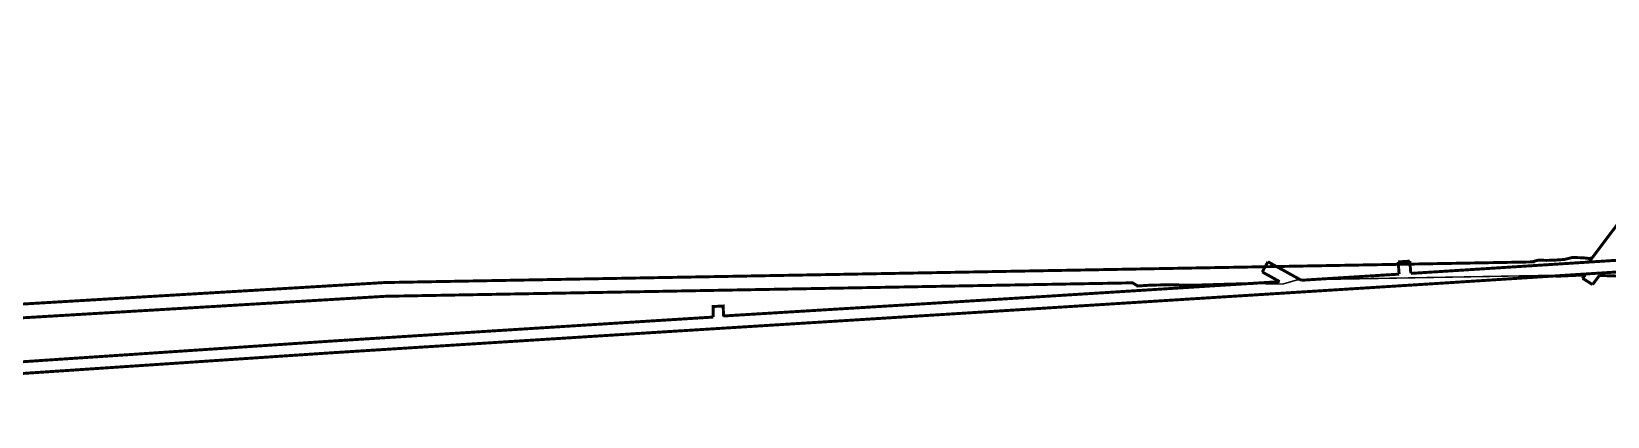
# Model space of a CAD drawing. Extents: x 39491721 to 39501025, y 3850790 to 3853755.
# Drawn here: x 39494514 to 39495053, y 3851275 to 3851407 of the extents above; entities that cross this region are included whole.
import ezdxf

# ---------------------------------------------------------------- set-up
doc = ezdxf.new("R2010")
doc.units = 0
doc.header["$MEASUREMENT"] = 0
doc.layers.add('岩巷', color=7, linetype='Continuous')
doc.layers.add('煤巷', color=7, linetype='Continuous')

msp = doc.modelspace()

# ---------------------------------------------------------------- linework, layer by layer
at = {"layer": '岩巷', "color": 23}
for points, const_width in [([(39494535.53, 3851291.65), (39494616.53, 3851297.07), (39494723.75, 3851303.82), (39494855.18, 3851312.01), (39494996.28, 3851320.88), (39495173.5, 3851332.18)], 1), ([(39494936.81, 3851328.2), (39494934.87, 3851324.71)], 1), ([(39494948.25, 3851321.87), (39494936.81, 3851328.2)], 1), ([(39494985.37, 3851328.41), (39494981.37, 3851328.15)], 1), ([(39494981.37, 3851328.15), (39494981.7, 3851323.97)], 1), ([(39494985.69, 3851324.22), (39494985.37, 3851328.41)], 1), ([(39494985.69, 3851324.22), (39494996.03, 3851324.87), (39495086.88, 3851330.66)], 1), ([(39495046.69, 3851328.15), (39495044.01, 3851328.24)], 0.5), ([(39495046.69, 3851328.15), (39495046.77, 3851328.25)], 1.5), ([(39494750.5, 3851309.65), (39494854.93, 3851316), (39494940.84, 3851321.4)], 1), ([(39494934.87, 3851324.71), (39494940.84, 3851321.4)], 1), ([(39494948.25, 3851321.87), (39494981.7, 3851323.97)], 1), ([(39494747.05, 3851309.28), (39494746.97, 3851312.88), (39494750.43, 3851313.07), (39494750.61, 3851309.47)], 1), ([(39494460.32, 3851290.63), (39494616.27, 3851301.06), (39494723.5, 3851307.81), (39494747.05, 3851309.28)], 1), ([(39494290.11, 3851277.62), (39494298.46, 3851275.79), (39494535.53, 3851291.65)], 1)]:
    msp.add_lwpolyline(points, dxfattribs=dict(at, const_width=const_width))
at = {"layer": '煤巷', "color": 7}
for points, const_width in [([(39495046.69, 3851328.15), (39495105.66, 3851406.44)], 1), ([(39494875.6, 3851325.42), (39495027.58, 3851328.15), (39495027.58, 3851328.28), (39495029.37, 3851328.76), (39495032.14, 3851328.67), (39495035.24, 3851328.77), (39495038.2, 3851328.98), (39495040.96, 3851329.67), (39495044.68, 3851329.55), (39495046.6, 3851329.33), (39495047.69, 3851329.48)], 1), ([(39494595.08, 3851318.73), (39494634.69, 3851321.09), (39494875.61, 3851325.42)], 1), ([(39494595.36, 3851314.04), (39494634.87, 3851316.39), (39494890.5, 3851320.99), (39494892.21, 3851319.95)], 1), ([(39494931.84, 3851320.77), (39494922.03, 3851320.5), (39494911.89, 3851320.19), (39494904.55, 3851320.29), (39494900.8, 3851320.28), (39494896.44, 3851320.19), (39494891.93, 3851319.88), (39494891.93, 3851319.88)], 1), ([(39495008.77, 3851323.11), (39494946.84, 3851322), (39494941.9, 3851320.57), (39494940.35, 3851320.57), (39494931.84, 3851320.77)], 0.5), ([(39495035.33, 3851323.59), (39495008.77, 3851323.11)], 0.5), ([(39495045.36, 3851323.69), (39495035.13, 3851323.23)], 1), ([(39495045.35, 3851323.69), (39495043.68, 3851323.75)], 1), ([(39495044.41, 3851322.43), (39495045.35, 3851323.69)], 1), ([(39495044.48, 3851322.53), (39495047.88, 3851320.39)], 1), ([(39495047.88, 3851320.39), (39495050.22, 3851323.52)], 1), ([(39495187.31, 3851318.83), (39495050.22, 3851323.52)], 1), ([(39494329.68, 3851302.99), (39494595.13, 3851318.74)], 1), ([(39494595.37, 3851314.05), (39494329.96, 3851298.3)], 1)]:
    msp.add_lwpolyline(points, dxfattribs=dict(at, const_width=const_width))

doc.saveas('drawing.dxf')
